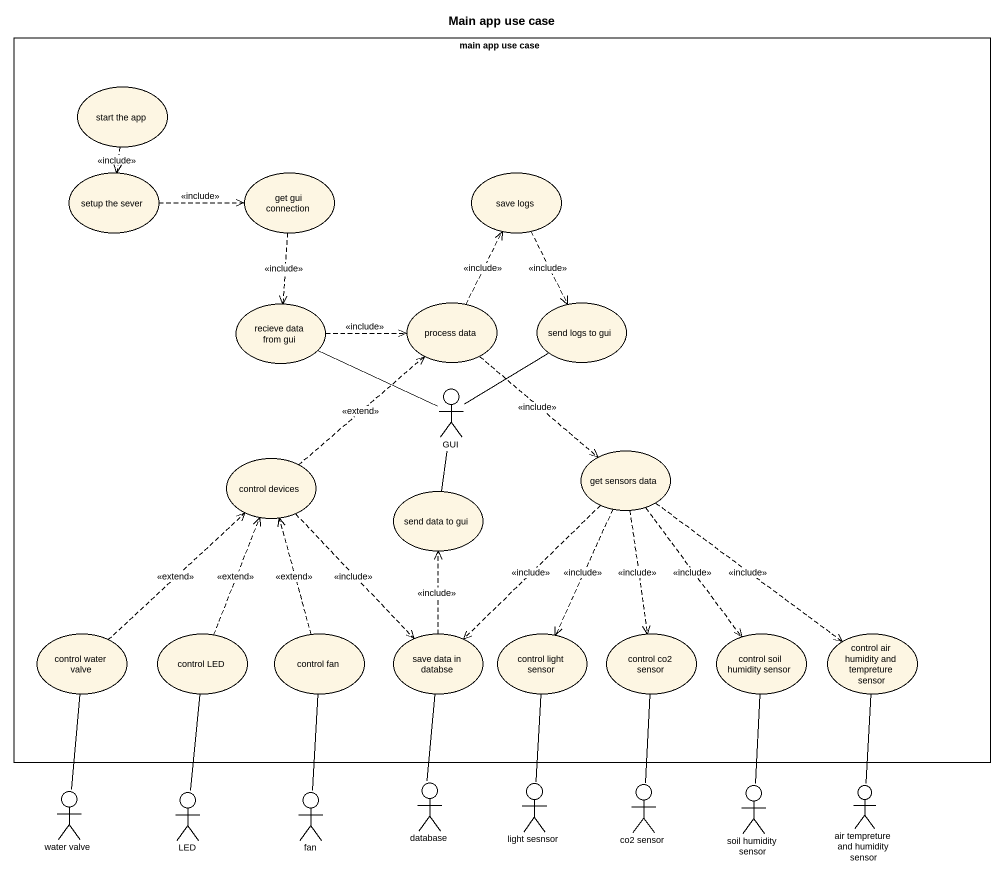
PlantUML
@startuml
title Main app use case
rectangle "main app use case" as main_app_use_case {
  usecase "start the app" as start_the_app
  usecase "setup the sever" as setup_the_sever
  usecase "get gui connection" as get_gui_connection
  usecase "save logs" as save_logs
  usecase "recieve data from gui" as recieve_data_from_gui
  usecase "process data" as process_data
  usecase "send logs to gui" as send_logs_to_gui
  actor GUI
  usecase "control devices" as control_devices
  usecase "get sensors data" as get_sensors_data
  usecase "send data to gui" as send_data_to_gui
  usecase "control water valve" as control_water_valve
  usecase "control LED" as control_LED
  usecase "control fan" as control_fan
  usecase "save data in databse" as save_data_in_databse
  usecase "control light sensor" as control_light_sensor
  usecase "control co2 sensor" as control_co2_sensor
  usecase "control soil humidity sensor" as control_soil_humidity_sensor
  usecase "control air humidity and tempreture sensor" as control_air_humidity_and
}
actor "database" as database_
actor "light sesnsor" as light_sesnsor
actor "water valve" as water_valve
actor LED
actor fan
actor "co2 sensor" as co2_sensor
actor "soil humidity sensor" as soil_humidity_sensor
actor "air tempreture and humidity sensor" as air_tempreture_and_humidity
start_the_app ..> setup_the_sever : <<include>>
setup_the_sever .right.> get_gui_connection : <<include>>
get_gui_connection ..> recieve_data_from_gui : <<include>>
save_logs ..> send_logs_to_gui : <<include>>
recieve_data_from_gui .right.> process_data : <<include>>
process_data .up.> save_logs : <<include>>
process_data ..> get_sensors_data : <<include>>
GUI -left- recieve_data_from_gui
GUI -up- send_logs_to_gui
control_devices .up.> process_data : <<extend>>
control_devices ..> save_data_in_databse : <<include>>
get_sensors_data ..> save_data_in_databse : <<include>>
get_sensors_data ..> control_light_sensor : <<include>>
get_sensors_data ..> control_co2_sensor : <<include>>
get_sensors_data ..> control_soil_humidity_sensor : <<include>>
get_sensors_data ..> control_air_humidity_and : <<include>>
send_data_to_gui -up- GUI
control_water_valve .up.> control_devices : <<extend>>
control_water_valve -- water_valve
control_LED .up.> control_devices : <<extend>>
control_LED -- LED
control_fan .up.> control_devices : <<extend>>
control_fan -- fan
save_data_in_databse .up.> send_data_to_gui : <<include>>
save_data_in_databse -- database_
control_light_sensor -- light_sesnsor
control_co2_sensor -- co2_sensor
control_soil_humidity_sensor -- soil_humidity_sensor
control_air_humidity_and -- air_tempreture_and_humidity
@enduml
